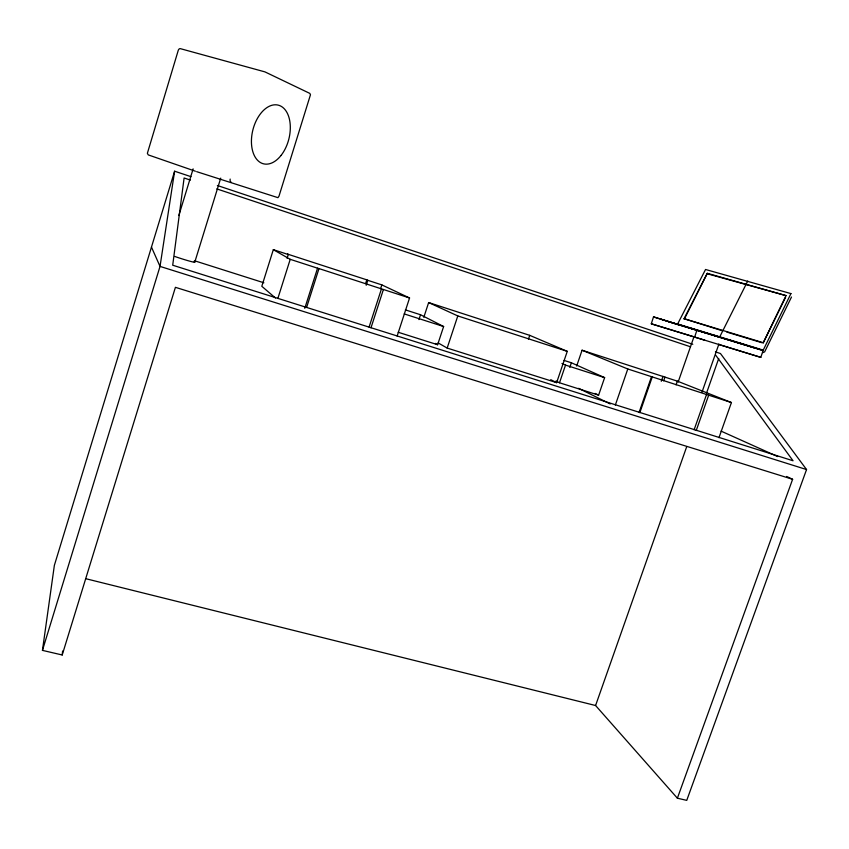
<?xml version="1.0" encoding="UTF-8"?>
<svg xmlns="http://www.w3.org/2000/svg" width="849" height="849" viewBox="0 0 849 849"><rect width="100%" height="100%" fill="white"/><g stroke="black" fill="none" stroke-linecap="round" stroke-linejoin="round"><path stroke-width="1.27" d="M190.961 176.666L174.618 171.211L54.368 565.349L42.45 650.376L62.21 654.982L62.603 651.034M174.618 171.211L160.026 266.406L42.45 650.376M178.821 215.55L193.126 168.866M62.21 654.982L175.414 287.323L792.616 479.292L677.385 798.198L686.745 800.374L806.55 469.55L720.461 353.534L715.431 351.847M194.771 262.15L220.719 178.131M287.068 258.287L288.267 254.52L273.325 249.659L261.81 286.283L275.49 298.041M277.846 298.466L290.22 259.327L273.325 249.659M304.77 308.325L317.558 268.188L318.991 268.581L409.558 297.988L397.13 336.066M306.616 307.402L318.991 268.581M651.289 323.809L653.507 316.879L763.081 350.52L760.821 357.365L651.3 323.809L675.295 331.11M365.622 283.545L366.81 279.852L287.482 254.084L288.267 254.52M366.195 285.264L367.787 280.319L366.81 279.852M380.649 288.586L381.848 284.893L367.787 280.319M369.082 327.098L381.477 288.83M370.981 327.82L383.398 289.509M418.939 319.585L420.52 314.746L405.376 309.885M423.81 317.303L428.649 302.562L529.723 335.344L567.27 351.348L556.626 382.655L447.168 348.069L438.148 342.932M398.213 332.267L437.628 344.726L443.624 326.536L420.52 314.746M447.168 348.069L457.791 315.934L428.649 302.562M528.46 339.101L529.723 335.344M564.044 360.411L571.388 362.767L604.626 377.635L598.609 395.146L559.502 382.782L565.519 365.102L561.964 363.468M569.796 367.437L571.388 362.767M576.673 366.025L582.064 350.223L677.353 381.137L731.424 402.553L718.976 437.691M615.345 405.037L627.793 368.986L582.064 350.223M639.053 412.508L651.501 376.669L731.424 402.553M639.849 412.635L652.287 376.86M661.286 381.265L662.995 376.34M663.674 380.83L664.969 377.115M676.059 384.841L677.353 381.137M678.118 382.103L693.845 337.127M701.996 392.132L718.923 344.004M677.385 798.198L595.584 705.519L686.703 446.691M706.538 393.087L718.721 358.48M694.121 429.743L706.559 394.445M696.233 430.528L708.682 395.188M785.569 297.309L763.102 343.092L786.025 295.622L707.291 273.304L684.082 318.715L721.852 330.601M791.501 297.023L764.641 351.889L762.88 352.611M719.602 337.159L747.736 281.04M684.262 319.203L707.291 273.304M85.569 578.647L595.584 705.519M707.45 273.813L786.025 295.622M762.996 350.499L676.791 324.265M684.082 318.715L762.964 342.603M726.861 332.108L761.85 342.709M668.248 321.484L745.019 344.832M704.787 340.205L694.652 337.117L696.933 330.081L703.651 332.214M676.25 331.407L693.729 336.766M718.71 344.439L760.821 357.365M806.55 469.55L160.026 266.406L151.462 247.091M711.451 334.538L716.163 336.034M704.797 332.585L706.092 332.999M717.946 336.766L719.665 337.318M688.666 327.608L693.537 329.157M660.777 319.118L679.879 325.178M653.507 316.879L675.56 323.883M194.4 260.717L263.848 282.77M738.375 342.709L755.355 348.132M565.519 365.102L604.626 377.635M404.198 313.907L443.624 326.536M290.22 259.327L317.558 268.188M627.793 368.986L651.501 376.669M457.791 315.934L567.27 351.348M196.639 171.657L277.931 197.658L278.981 196.204L310.469 94.759L309.8 93.39L264.952 71.889L180.423 48.669A2.643 1.772 -79.8 0 0 178.29 50.229L147.365 153.319L148.267 154.9L195.397 171.222M190.388 180.094L184.106 177.993L172.708 265.217L793.04 460.763L715.675 355.169M216.771 188.892L690.534 346.795M217.376 185.496L692.795 344.291M721.045 431.112L777.642 456.56M381.848 284.893L409.558 297.988M786.62 476.459L792.616 479.292M595.096 393.427L598.609 395.146M578.636 388.322L610.24 403.954M555.999 381.021L559.502 382.782M550.725 379.662L556.626 382.655M435.357 343.421L437.628 344.726M194.092 261.736A14.486 0.722 17.8 0 1 189.943 261.227A14.486 0.722 17.8 0 1 174.661 256.43M230.896 181.845A2.674 1.698 -74.2 0 1 230.175 179.075M790.939 293.595L763.23 350.117L677.651 323.978L705.54 269.483L790.939 293.595M281.019 155.473A30.246 18.551 -75.9 0 0 280.17 105.807A30.246 18.551 -75.9 0 0 251.431 142.154A30.246 18.551 -75.9 0 0 281.019 155.473"/></g></svg>
